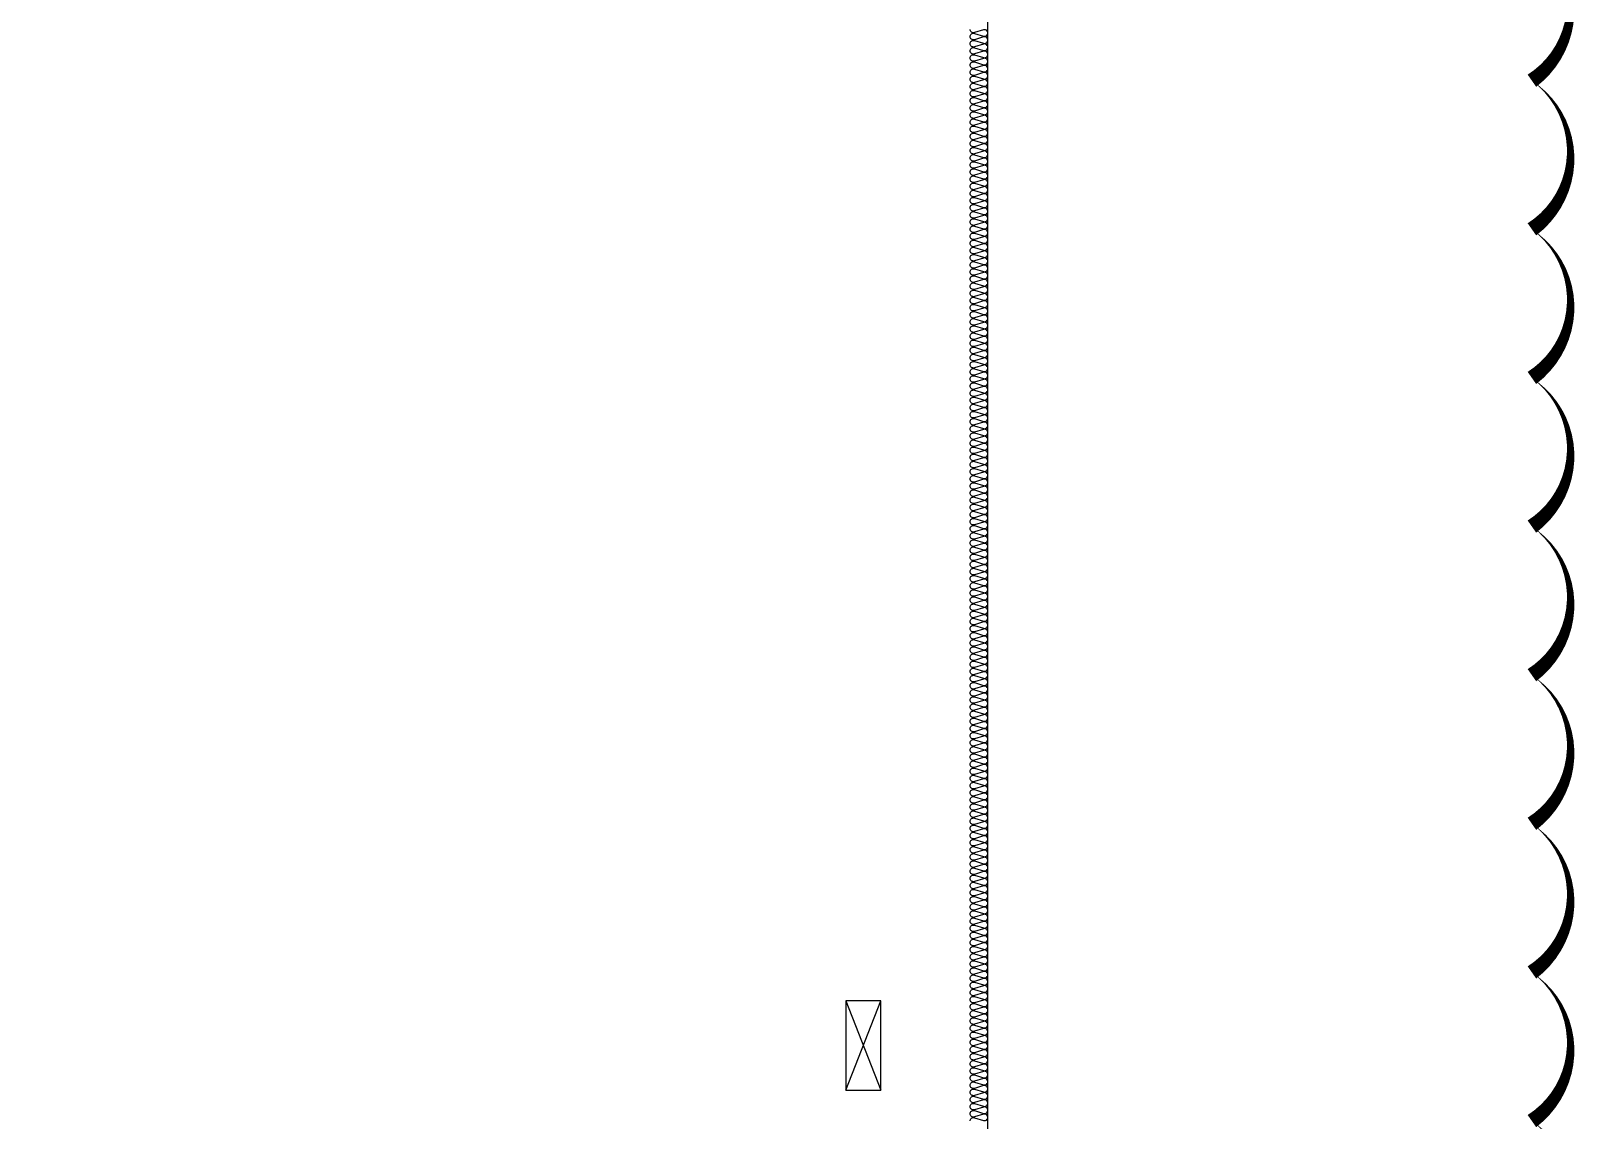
# Model space of a CAD drawing. Header units: millimetres. Extents: x 87841 to 185159, y 39599 to 152003.
# Drawn here: x 95594 to 100799, y 112104 to 115768 of the extents above; entities that cross this region are included whole.
import ezdxf

# ---------------------------------------------------------------- set-up
doc = ezdxf.new("R2010")
doc.units = ezdxf.units.MM
doc.header["$LTSCALE"] = 300
doc.linetypes.add('HID', pattern=[2.3, 1.5, -0.8])
for name, color, linetype in [('ISL', 251, 'Continuous'), ('OPEN', 1, 'HID'), ('트랜치', 8, 'Continuous')]:
    doc.layers.add(name, color=color, linetype=linetype)
doc.layers.add('NOPLOT', color=191, linetype='Continuous', plot=False)

msp = doc.modelspace()

# ---------------------------------------------------------------- linework, layer by layer
at = {"layer": 'ISL', "elevation": 0}
msp.add_lwpolyline([(92053.6, 107145), (98813.6, 107145), (98813.6, 121565), (92053.6, 121565)], close=True, dxfattribs=at)
at = {"layer": 'ISL'}
msp.add_lwpolyline([(98753.6, 112101, -0.509267), (98768.1, 112111.6), (98799, 112102.4, 1.372593), (98799, 112123.6), (98768.1, 112114.4, -0.509267), (98753.6, 112125, -0.509267), (98768.1, 112135.6), (98799, 112126.4, 1.372593), (98799, 112147.6), (98768.1, 112138.4, -0.509267), (98753.6, 112149, -0.509267), (98768.1, 112159.6), (98799, 112150.4, 1.372593), (98799, 112171.6), (98768.1, 112162.4, -0.509267), (98753.6, 112173, -0.509267), (98768.1, 112183.6), (98799, 112174.4, 1.372593), (98799, 112195.6), (98768.1, 112186.4, -0.509267), (98753.6, 112197, -0.509267), (98768.1, 112207.6), (98799, 112198.4, 1.372593), (98799, 112219.6), (98768.1, 112210.4, -0.509267), (98753.6, 112221, -0.509267), (98768.1, 112231.6), (98799, 112222.4, 1.372593), (98799, 112243.6), (98768.1, 112234.4, -0.509267), (98753.6, 112245, -0.509267), (98768.1, 112255.6), (98799, 112246.4, 1.372593), (98799, 112267.6), (98768.1, 112258.4, -0.509267), (98753.6, 112269, -0.509267), (98768.1, 112279.6), (98799, 112270.4, 1.372593), (98799, 112291.6), (98768.1, 112282.4, -0.509267), (98753.6, 112293, -0.509267), (98768.1, 112303.6), (98799, 112294.4, 1.372593), (98799, 112315.6), (98768.1, 112306.4, -0.509267), (98753.6, 112317, -0.509267), (98768.1, 112327.6), (98799, 112318.4, 1.372593), (98799, 112339.6), (98768.1, 112330.4, -0.509267), (98753.6, 112341, -0.509267), (98768.1, 112351.6), (98799, 112342.4, 1.372593), (98799, 112363.6), (98768.1, 112354.4, -0.509267), (98753.6, 112365, -0.509267), (98768.1, 112375.6), (98799, 112366.4, 1.372593), (98799, 112387.6), (98768.1, 112378.4, -0.509267), (98753.6, 112389, -0.509267), (98768.1, 112399.6), (98799, 112390.4, 1.372593), (98799, 112411.6), (98768.1, 112402.4, -0.509267), (98753.6, 112413, -0.509267), (98768.1, 112423.6), (98799, 112414.4, 1.372593), (98799, 112435.6), (98768.1, 112426.4, -0.509267), (98753.6, 112437, -0.509267), (98768.1, 112447.6), (98799, 112438.4, 1.372593), (98799, 112459.6), (98768.1, 112450.4, -0.509267), (98753.6, 112461, -0.509267), (98768.1, 112471.6), (98799, 112462.4, 1.372593), (98799, 112483.6), (98768.1, 112474.4, -0.509267), (98753.6, 112485, -0.509267), (98768.1, 112495.6), (98799, 112486.4, 1.372593), (98799, 112507.6), (98768.1, 112498.4, -0.509267), (98753.6, 112509, -0.509267), (98768.1, 112519.6), (98799, 112510.4, 1.372593), (98799, 112531.6), (98768.1, 112522.4, -0.509267), (98753.6, 112533, -0.509267), (98768.1, 112543.6), (98799, 112534.4, 1.372593), (98799, 112555.6), (98768.1, 112546.4, -0.509267), (98753.6, 112557, -0.509267), (98768.1, 112567.6), (98799, 112558.4, 1.372593), (98799, 112579.6), (98768.1, 112570.4, -0.509267), (98753.6, 112581, -0.509267), (98768.1, 112591.6), (98799, 112582.4, 1.372593), (98799, 112603.6), (98768.1, 112594.4, -0.509267), (98753.6, 112605, -0.509267), (98768.1, 112615.6), (98799, 112606.4, 1.372593), (98799, 112627.6), (98768.1, 112618.4, -0.509267), (98753.6, 112629, -0.509267), (98768.1, 112639.6), (98799, 112630.4, 1.372593), (98799, 112651.6), (98768.1, 112642.4, -0.509267), (98753.6, 112653, -0.509267), (98768.1, 112663.6), (98799, 112654.4, 1.372593), (98799, 112675.6), (98768.1, 112666.4, -0.509267), (98753.6, 112677, -0.509267), (98768.1, 112687.6), (98799, 112678.4, 1.372593), (98799, 112699.6), (98768.1, 112690.4, -0.509267), (98753.6, 112701, -0.509267), (98768.1, 112711.6), (98799, 112702.4, 1.372593), (98799, 112723.6), (98768.1, 112714.4, -0.509267), (98753.6, 112725, -0.509267), (98768.1, 112735.6), (98799, 112726.4, 1.372593), (98799, 112747.6), (98768.1, 112738.4, -0.509267), (98753.6, 112749, -0.509267), (98768.1, 112759.6), (98799, 112750.4, 1.372593), (98799, 112771.6), (98768.1, 112762.4, -0.509267), (98753.6, 112773, -0.509267), (98768.1, 112783.6), (98799, 112774.4, 1.372593), (98799, 112795.6), (98768.1, 112786.4, -0.509267), (98753.6, 112797, -0.509267), (98768.1, 112807.6), (98799, 112798.4, 1.372593), (98799, 112819.6), (98768.1, 112810.4, -0.509267), (98753.6, 112821, -0.509267), (98768.1, 112831.6), (98799, 112822.4, 1.372593), (98799, 112843.6), (98768.1, 112834.4, -0.509267), (98753.6, 112845, -0.509267), (98768.1, 112855.6), (98799, 112846.4, 1.372593), (98799, 112867.6), (98768.1, 112858.4, -0.509267), (98753.6, 112869, -0.509267), (98768.1, 112879.6), (98799, 112870.4, 1.372593), (98799, 112891.6), (98768.1, 112882.4, -0.509267), (98753.6, 112893, -0.509267), (98768.1, 112903.6), (98799, 112894.4, 1.372593), (98799, 112915.6), (98768.1, 112906.4, -0.509267), (98753.6, 112917, -0.509267), (98768.1, 112927.6), (98799, 112918.4, 1.372593), (98799, 112939.6), (98768.1, 112930.4, -0.509267), (98753.6, 112941, -0.509267), (98768.1, 112951.6), (98799, 112942.4, 1.372593), (98799, 112963.6), (98768.1, 112954.4, -0.509267), (98753.6, 112965, -0.509267), (98768.1, 112975.6), (98799, 112966.4, 1.372593), (98799, 112987.6), (98768.1, 112978.4, -0.509267), (98753.6, 112989, -0.509267), (98768.1, 112999.6), (98799, 112990.4, 1.372593), (98799, 113011.6), (98768.1, 113002.4, -0.509267), (98753.6, 113013, -0.509267), (98768.1, 113023.6), (98799, 113014.4, 1.372593), (98799, 113035.6), (98768.1, 113026.4, -0.509267), (98753.6, 113037, -0.509267), (98768.1, 113047.6), (98799, 113038.4, 1.372593), (98799, 113059.6), (98768.1, 113050.4, -0.509267), (98753.6, 113061, -0.509267), (98768.1, 113071.6), (98799, 113062.4, 1.372593), (98799, 113083.6), (98768.1, 113074.4, -0.509267), (98753.6, 113085, -0.509267), (98768.1, 113095.6), (98799, 113086.4, 1.372593), (98799, 113107.6), (98768.1, 113098.4, -0.509267), (98753.6, 113109, -0.509267), (98768.1, 113119.6), (98799, 113110.4, 1.372593), (98799, 113131.6), (98768.1, 113122.4, -0.509267), (98753.6, 113133, -0.509267), (98768.1, 113143.6), (98799, 113134.4, 1.372593), (98799, 113155.6), (98768.1, 113146.4, -0.509267), (98753.6, 113157, -0.509267), (98768.1, 113167.6), (98799, 113158.4, 1.372593), (98799, 113179.6), (98768.1, 113170.4, -0.509267), (98753.6, 113181, -0.509267), (98768.1, 113191.6), (98799, 113182.4, 1.372593), (98799, 113203.6), (98768.1, 113194.4, -0.509267), (98753.6, 113205, -0.509267), (98768.1, 113215.6), (98799, 113206.4, 1.372593), (98799, 113227.6), (98768.1, 113218.4, -0.509267), (98753.6, 113229, -0.509267), (98768.1, 113239.6), (98799, 113230.4, 1.372593), (98799, 113251.6), (98768.1, 113242.4, -0.509267), (98753.6, 113253, -0.509267), (98768.1, 113263.6), (98799, 113254.4, 1.372593), (98799, 113275.6), (98768.1, 113266.4, -0.509267), (98753.6, 113277, -0.509267), (98768.1, 113287.6), (98799, 113278.4, 1.372593), (98799, 113299.6), (98768.1, 113290.4, -0.509267), (98753.6, 113301, -0.509267), (98768.1, 113311.6), (98799, 113302.4, 1.372593), (98799, 113323.6), (98768.1, 113314.4, -0.509267), (98753.6, 113325, -0.509267), (98768.1, 113335.6), (98799, 113326.4, 1.372593), (98799, 113347.6), (98768.1, 113338.4, -0.509267), (98753.6, 113349, -0.509267), (98768.1, 113359.6), (98799, 113350.4, 1.372593), (98799, 113371.6), (98768.1, 113362.4, -0.509267), (98753.6, 113373, -0.509267), (98768.1, 113383.6), (98799, 113374.4, 1.372593), (98799, 113395.6), (98768.1, 113386.4, -0.509267), (98753.6, 113397, -0.509267), (98768.1, 113407.6), (98799, 113398.4, 1.372593), (98799, 113419.6), (98768.1, 113410.4, -0.509267), (98753.6, 113421, -0.509267), (98768.1, 113431.6), (98799, 113422.4, 1.372593), (98799, 113443.6), (98768.1, 113434.4, -0.509267), (98753.6, 113445, -0.509267), (98768.1, 113455.6), (98799, 113446.4, 1.372593), (98799, 113467.6), (98768.1, 113458.4, -0.509267), (98753.6, 113469, -0.509267), (98768.1, 113479.6), (98799, 113470.4, 1.372593), (98799, 113491.6), (98768.1, 113482.4, -0.509267), (98753.6, 113493, -0.509267), (98768.1, 113503.6), (98799, 113494.4, 1.372593), (98799, 113515.6), (98768.1, 113506.4, -0.509267), (98753.6, 113517, -0.509267), (98768.1, 113527.6), (98799, 113518.4, 1.372593), (98799, 113539.6), (98768.1, 113530.4, -0.509267), (98753.6, 113541, -0.509267), (98768.1, 113551.6), (98799, 113542.4, 1.372593), (98799, 113563.6), (98768.1, 113554.4, -0.509267), (98753.6, 113565, -0.509267), (98768.1, 113575.6), (98799, 113566.4, 1.372593), (98799, 113587.6), (98768.1, 113578.4, -0.509267), (98753.6, 113589, -0.509267), (98768.1, 113599.6), (98799, 113590.4, 1.372593), (98799, 113611.6), (98768.1, 113602.4, -0.509267), (98753.6, 113613, -0.509267), (98768.1, 113623.6), (98799, 113614.4, 1.372593), (98799, 113635.6), (98768.1, 113626.4, -0.509267), (98753.6, 113637, -0.509267), (98768.1, 113647.6), (98799, 113638.4, 1.372593), (98799, 113659.6), (98768.1, 113650.4, -0.509267), (98753.6, 113661, -0.509267), (98768.1, 113671.6), (98799, 113662.4, 1.372593), (98799, 113683.6), (98768.1, 113674.4, -0.509267), (98753.6, 113685, -0.509267), (98768.1, 113695.6), (98799, 113686.4, 1.372593), (98799, 113707.6), (98768.1, 113698.4, -0.509267), (98753.6, 113709, -0.509267), (98768.1, 113719.6), (98799, 113710.4, 1.372593), (98799, 113731.6), (98768.1, 113722.4, -0.509267), (98753.6, 113733, -0.509267), (98768.1, 113743.6), (98799, 113734.4, 1.372593), (98799, 113755.6), (98768.1, 113746.4, -0.509267), (98753.6, 113757, -0.509267), (98768.1, 113767.6), (98799, 113758.4, 1.372593), (98799, 113779.6), (98768.1, 113770.4, -0.509267), (98753.6, 113781, -0.509267), (98768.1, 113791.6), (98799, 113782.4, 1.372593), (98799, 113803.6), (98768.1, 113794.4, -0.509267), (98753.6, 113805, -0.509267), (98768.1, 113815.6), (98799, 113806.4, 1.372593), (98799, 113827.6), (98768.1, 113818.4, -0.509267), (98753.6, 113829, -0.509267), (98768.1, 113839.6), (98799, 113830.4, 1.372593), (98799, 113851.6), (98768.1, 113842.4, -0.509267), (98753.6, 113853, -0.509267), (98768.1, 113863.6), (98799, 113854.4, 1.372593), (98799, 113875.6), (98768.1, 113866.4, -0.509267), (98753.6, 113877, -0.509267), (98768.1, 113887.6), (98799, 113878.4, 1.372593), (98799, 113899.6), (98768.1, 113890.4, -0.509267), (98753.6, 113901, -0.509267), (98768.1, 113911.6), (98799, 113902.4, 1.372593), (98799, 113923.6), (98768.1, 113914.4, -0.509267), (98753.6, 113925, -0.509267), (98768.1, 113935.6), (98799, 113926.4, 1.372593), (98799, 113947.6), (98768.1, 113938.4, -0.509267), (98753.6, 113949, -0.509267), (98768.1, 113959.6), (98799, 113950.4, 1.372593), (98799, 113971.6), (98768.1, 113962.4, -0.509267), (98753.6, 113973, -0.509267), (98768.1, 113983.6), (98799, 113974.4, 1.372593), (98799, 113995.6), (98768.1, 113986.4, -0.509267), (98753.6, 113997, -0.509267), (98768.1, 114007.6), (98799, 113998.4, 1.372593), (98799, 114019.6), (98768.1, 114010.4, -0.509267), (98753.6, 114021, -0.509267), (98768.1, 114031.6), (98799, 114022.4, 1.372593), (98799, 114043.6), (98768.1, 114034.4, -0.509267), (98753.6, 114045, -0.509267), (98768.1, 114055.6), (98799, 114046.4, 1.372593), (98799, 114067.6), (98768.1, 114058.4, -0.509267), (98753.6, 114069, -0.509267), (98768.1, 114079.6), (98799, 114070.4, 1.372593), (98799, 114091.6), (98768.1, 114082.4, -0.509267), (98753.6, 114093, -0.509267), (98768.1, 114103.6), (98799, 114094.4, 1.372593), (98799, 114115.6), (98768.1, 114106.4, -0.509267), (98753.6, 114117, -0.509267), (98768.1, 114127.6), (98799, 114118.4, 1.372593), (98799, 114139.6), (98768.1, 114130.4, -0.509267), (98753.6, 114141, -0.509267), (98768.1, 114151.6), (98799, 114142.4, 1.372593), (98799, 114163.6), (98768.1, 114154.4, -0.509267), (98753.6, 114165, -0.509267), (98768.1, 114175.6), (98799, 114166.4, 1.372593), (98799, 114187.6), (98768.1, 114178.4, -0.509267), (98753.6, 114189, -0.509267), (98768.1, 114199.6), (98799, 114190.4, 1.372593), (98799, 114211.6), (98768.1, 114202.4, -0.509267), (98753.6, 114213, -0.509267), (98768.1, 114223.6), (98799, 114214.4, 1.372593), (98799, 114235.6), (98768.1, 114226.4, -0.509267), (98753.6, 114237, -0.509267), (98768.1, 114247.6), (98799, 114238.4, 1.372593), (98799, 114259.6), (98768.1, 114250.4, -0.509267), (98753.6, 114261, -0.509267), (98768.1, 114271.6), (98799, 114262.4, 1.372593), (98799, 114283.6), (98768.1, 114274.4, -0.509267), (98753.6, 114285, -0.509267), (98768.1, 114295.6), (98799, 114286.4, 1.372593), (98799, 114307.6), (98768.1, 114298.4, -0.509267), (98753.6, 114309, -0.509267), (98768.1, 114319.6), (98799, 114310.4, 1.372593), (98799, 114331.6), (98768.1, 114322.4, -0.509267), (98753.6, 114333, -0.509267), (98768.1, 114343.6), (98799, 114334.4, 1.372593), (98799, 114355.6), (98768.1, 114346.4, -0.509267), (98753.6, 114357, -0.509267), (98768.1, 114367.6), (98799, 114358.4, 1.372593), (98799, 114379.6), (98768.1, 114370.4, -0.509267), (98753.6, 114381, -0.509267), (98768.1, 114391.6), (98799, 114382.4, 1.372593), (98799, 114403.6), (98768.1, 114394.4, -0.509267), (98753.6, 114405, -0.509267), (98768.1, 114415.6), (98799, 114406.4, 1.372593), (98799, 114427.6), (98768.1, 114418.4, -0.509267), (98753.6, 114429, -0.509267), (98768.1, 114439.6), (98799, 114430.4, 1.372593), (98799, 114451.6), (98768.1, 114442.4, -0.509267), (98753.6, 114453, -0.509267), (98768.1, 114463.6), (98799, 114454.4, 1.372593), (98799, 114475.6), (98768.1, 114466.4, -0.509267), (98753.6, 114477, -0.509267), (98768.1, 114487.6), (98799, 114478.4, 1.372593), (98799, 114499.6), (98768.1, 114490.4, -0.509267), (98753.6, 114501, -0.509267), (98768.1, 114511.6), (98799, 114502.4, 1.372593), (98799, 114523.6), (98768.1, 114514.4, -0.509267), (98753.6, 114525, -0.509267), (98768.1, 114535.6), (98799, 114526.4, 1.372593), (98799, 114547.6), (98768.1, 114538.4, -0.509267), (98753.6, 114549, -0.509267), (98768.1, 114559.6), (98799, 114550.4, 1.372593), (98799, 114571.6), (98768.1, 114562.4, -0.509267), (98753.6, 114573, -0.509267), (98768.1, 114583.6), (98799, 114574.4, 1.372593), (98799, 114595.6), (98768.1, 114586.4, -0.509267), (98753.6, 114597, -0.509267), (98768.1, 114607.6), (98799, 114598.4, 1.372593), (98799, 114619.6), (98768.1, 114610.4, -0.509267), (98753.6, 114621, -0.509267), (98768.1, 114631.6), (98799, 114622.4, 1.372593), (98799, 114643.6), (98768.1, 114634.4, -0.509267), (98753.6, 114645, -0.509267), (98768.1, 114655.6), (98799, 114646.4, 1.372593), (98799, 114667.6), (98768.1, 114658.4, -0.509267), (98753.6, 114669, -0.509267), (98768.1, 114679.6), (98799, 114670.4, 1.372593), (98799, 114691.6), (98768.1, 114682.4, -0.509267), (98753.6, 114693, -0.509267), (98768.1, 114703.6), (98799, 114694.4, 1.372593), (98799, 114715.6), (98768.1, 114706.4, -0.509267), (98753.6, 114717, -0.509267), (98768.1, 114727.6), (98799, 114718.4, 1.372593), (98799, 114739.6), (98768.1, 114730.4, -0.509267), (98753.6, 114741, -0.509267), (98768.1, 114751.6), (98799, 114742.4, 1.372593), (98799, 114763.6), (98768.1, 114754.4, -0.509267), (98753.6, 114765, -0.509267), (98768.1, 114775.6), (98799, 114766.4, 1.372593), (98799, 114787.6), (98768.1, 114778.4, -0.509267), (98753.6, 114789, -0.509267), (98768.1, 114799.6), (98799, 114790.4, 1.372593), (98799, 114811.6), (98768.1, 114802.4, -0.509267), (98753.6, 114813, -0.509267), (98768.1, 114823.6), (98799, 114814.4, 1.372593), (98799, 114835.6), (98768.1, 114826.4, -0.509267), (98753.6, 114837, -0.509267), (98768.1, 114847.6), (98799, 114838.4, 1.372593), (98799, 114859.6), (98768.1, 114850.4, -0.509267), (98753.6, 114861, -0.509267), (98768.1, 114871.6), (98799, 114862.4, 1.372593), (98799, 114883.6), (98768.1, 114874.4, -0.509267), (98753.6, 114885, -0.509267), (98768.1, 114895.6), (98799, 114886.4, 1.372593), (98799, 114907.6), (98768.1, 114898.4, -0.509267), (98753.6, 114909, -0.509267), (98768.1, 114919.6), (98799, 114910.4, 1.372593), (98799, 114931.6), (98768.1, 114922.4, -0.509267), (98753.6, 114933, -0.509267), (98768.1, 114943.6), (98799, 114934.4, 1.372593), (98799, 114955.6), (98768.1, 114946.4, -0.509267), (98753.6, 114957, -0.509267), (98768.1, 114967.6), (98799, 114958.4, 1.372593), (98799, 114979.6), (98768.1, 114970.4, -0.509267), (98753.6, 114981, -0.509267), (98768.1, 114991.6), (98799, 114982.4, 1.372593), (98799, 115003.6), (98768.1, 114994.4, -0.509267), (98753.6, 115005, -0.509267), (98768.1, 115015.6), (98799, 115006.4, 1.372593), (98799, 115027.6), (98768.1, 115018.4, -0.509267), (98753.6, 115029, -0.509267), (98768.1, 115039.6), (98799, 115030.4, 1.372593), (98799, 115051.6), (98768.1, 115042.4, -0.509267), (98753.6, 115053, -0.509267), (98768.1, 115063.6), (98799, 115054.4, 1.372593), (98799, 115075.6), (98768.1, 115066.4, -0.509267), (98753.6, 115077, -0.509267), (98768.1, 115087.6), (98799, 115078.4, 1.372593), (98799, 115099.6), (98768.1, 115090.4, -0.509267), (98753.6, 115101, -0.509267), (98768.1, 115111.6), (98799, 115102.4, 1.372593), (98799, 115123.6), (98768.1, 115114.4, -0.509267), (98753.6, 115125, -0.509267), (98768.1, 115135.6), (98799, 115126.4, 1.372593), (98799, 115147.6), (98768.1, 115138.4, -0.509267), (98753.6, 115149, -0.509267), (98768.1, 115159.6), (98799, 115150.4, 1.372593), (98799, 115171.6), (98768.1, 115162.4, -0.509267), (98753.6, 115173, -0.509267), (98768.1, 115183.6), (98799, 115174.4, 1.372593), (98799, 115195.6), (98768.1, 115186.4, -0.509267), (98753.6, 115197, -0.509267), (98768.1, 115207.6), (98799, 115198.4, 1.372593), (98799, 115219.6), (98768.1, 115210.4, -0.509267), (98753.6, 115221, -0.509267), (98768.1, 115231.6), (98799, 115222.4, 1.372593), (98799, 115243.6), (98768.1, 115234.4, -0.509267), (98753.6, 115245, -0.509267), (98768.1, 115255.6), (98799, 115246.4, 1.372593), (98799, 115267.6), (98768.1, 115258.4, -0.509267), (98753.6, 115269, -0.509267), (98768.1, 115279.6), (98799, 115270.4, 1.372593), (98799, 115291.6), (98768.1, 115282.4, -0.509267), (98753.6, 115293, -0.509267), (98768.1, 115303.6), (98799, 115294.4, 1.372593), (98799, 115315.6), (98768.1, 115306.4, -0.509267), (98753.6, 115317, -0.509267), (98768.1, 115327.6), (98799, 115318.4, 1.372593), (98799, 115339.6), (98768.1, 115330.4, -0.509267), (98753.6, 115341, -0.509267), (98768.1, 115351.6), (98799, 115342.4, 1.372593), (98799, 115363.6), (98768.1, 115354.4, -0.509267), (98753.6, 115365, -0.509267), (98768.1, 115375.6), (98799, 115366.4, 1.372593), (98799, 115387.6), (98768.1, 115378.4, -0.509267), (98753.6, 115389, -0.509267), (98768.1, 115399.6), (98799, 115390.4, 1.372593), (98799, 115411.6), (98768.1, 115402.4, -0.509267), (98753.6, 115413, -0.509267), (98768.1, 115423.6), (98799, 115414.4, 1.372593), (98799, 115435.6), (98768.1, 115426.4, -0.509267), (98753.6, 115437, -0.509267), (98768.1, 115447.6), (98799, 115438.4, 1.372593), (98799, 115459.6), (98768.1, 115450.4, -0.509267), (98753.6, 115461, -0.509267), (98768.1, 115471.6), (98799, 115462.4, 1.372593), (98799, 115483.6), (98768.1, 115474.4, -0.509267), (98753.6, 115485, -0.509267), (98768.1, 115495.6), (98799, 115486.4, 1.372593), (98799, 115507.6), (98768.1, 115498.4, -0.509267), (98753.6, 115509, -0.509267), (98768.1, 115519.6), (98799, 115510.4, 1.372593), (98799, 115531.6), (98768.1, 115522.4, -0.509267), (98753.6, 115533, -0.509267), (98768.1, 115543.6), (98799, 115534.4, 1.372593), (98799, 115555.6), (98768.1, 115546.4, -0.509267), (98753.6, 115557, -0.509267), (98768.1, 115567.6), (98799, 115558.4, 1.372593), (98799, 115579.6), (98768.1, 115570.4, -0.509267), (98753.6, 115581, -0.509267), (98768.1, 115591.6), (98799, 115582.4, 1.372593), (98799, 115603.6), (98768.1, 115594.4, -0.509267), (98753.6, 115605, -0.509267), (98768.1, 115615.6), (98799, 115606.4, 1.372593), (98799, 115627.6), (98768.1, 115618.4, -0.509267), (98753.6, 115629, -0.509267), (98768.1, 115639.6), (98799, 115630.4, 1.372593), (98799, 115651.6), (98768.1, 115642.4, -0.509267), (98753.6, 115653, -0.509267), (98768.1, 115663.6), (98799, 115654.4, 1.372593), (98799, 115675.6), (98768.1, 115666.4, -0.509267), (98753.6, 115677, -0.509267), (98768.1, 115687.6), (98799, 115678.4, 1.372593), (98799, 115699.6), (98768.1, 115690.4, -0.509267), (98753.6, 115701, -0.509267), (98768.1, 115711.6), (98799, 115702.4, 1.372593), (98799, 115723.6), (98768.1, 115714.4, -0.509267), (98753.6, 115725, -0.509267), (98768.1, 115735.6), (98799, 115726.4, 1.372593), (98799, 115747.6), (98768.1, 115738.4, -0.509267), (98753.6, 115749, -0.509267), (98768.1, 115759.6), (98799, 115750.4, 1.372593), (98799, 115771.6), (98768.1, 115762.4, -0.509267), (98753.6, 115773, -0.509267)], format="xyb", dxfattribs=at)
at = {"layer": 'NOPLOT'}
msp.add_lwpolyline([(100643.9, 116100.5, 0, 50, -0.520567), (100643.9, 115600.5, 0, 50, -0.520567), (100643.9, 115100.5, 0, 50, -0.520567), (100643.9, 114600.5, 0, 50, -0.520567), (100643.9, 114100.5, 0, 50, -0.520567), (100643.9, 113600.5, 0, 50, -0.520567), (100643.9, 113100.5, 0, 50, -0.520567), (100643.9, 112600.5, 0, 50, -0.520567), (100643.9, 112100.5, 0, 50, -0.520567), (100643.9, 111600.5, 0, 50, -0.520567)], format="xyseb", dxfattribs=at)
at = {"layer": 'OPEN'}
for p, q in [((98335.6, 112205), (98453.6, 112505)), ((98335.6, 112505), (98453.6, 112205))]:
    msp.add_line(p, q, dxfattribs=at)
at = {"layer": '트랜치', "color": 1, "elevation": 0}
msp.add_lwpolyline([(98335.6, 112205), (98453.6, 112205), (98453.6, 112505), (98335.6, 112505)], close=True, dxfattribs=at)

doc.saveas('drawing.dxf')
